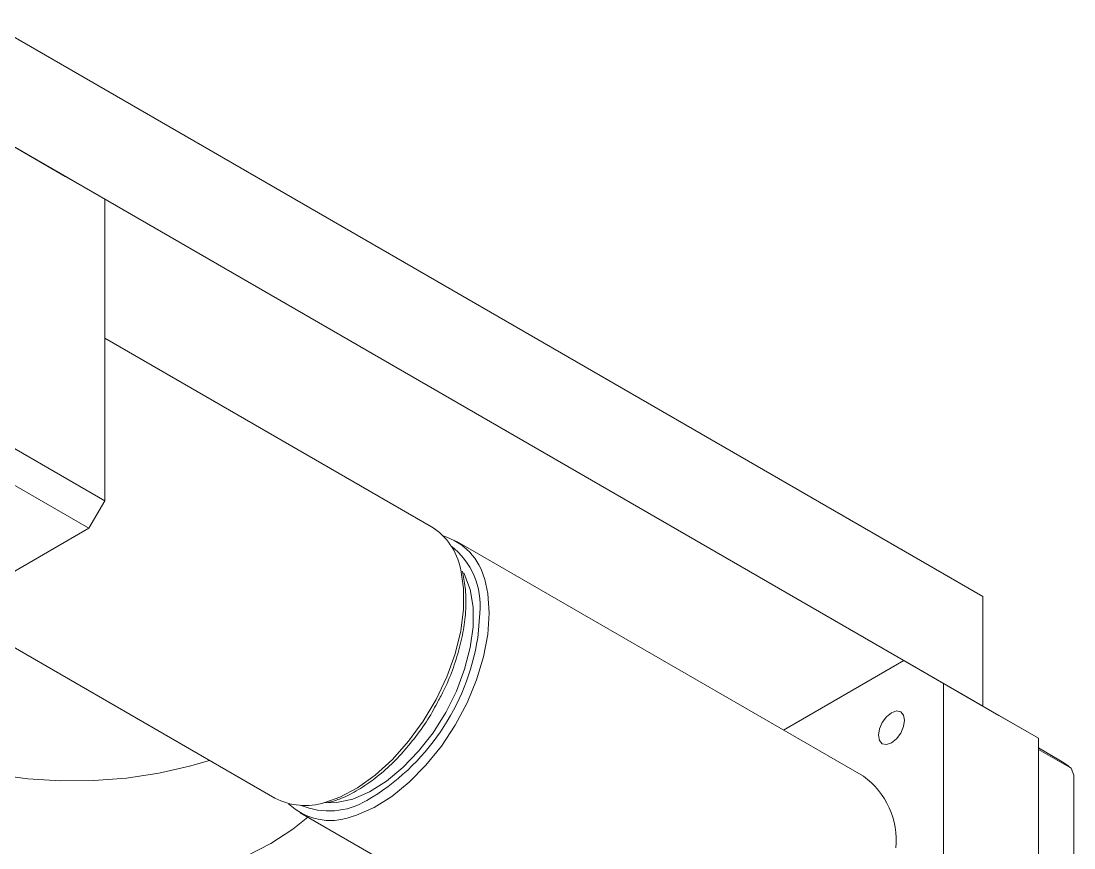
# Model space of a CAD drawing. Header units: millimetres. Extents: x 19 to 1665, y -46 to 1184.
# Drawn here: x 1370.4 to 1464.5, y 497.6 to 571.5 of the extents above; entities that cross this region are included whole.
import ezdxf

# ---------------------------------------------------------------- set-up
doc = ezdxf.new("R2010")
doc.units = ezdxf.units.MM
doc.header["$LTSCALE"] = 4

msp = doc.modelspace()

# ---------------------------------------------------------------- linework, layer by layer
at = {"color": 7, "linetype": 'Continuous', "lineweight": 18}
for p, q in [((1456.335, 520.06), (1367.239, 571.494)), ((1365.825, 562.512), (1374.31, 557.613)), ((1456.335, 510.262), (1367.239, 561.695)), ((1377.846, 555.572), (1369.361, 560.47)), ((1374.31, 557.613), (1377.846, 555.572)), ((1377.846, 528.626), (1377.846, 555.572)), ((1407.048, 526.302), (1377.846, 543.161)), ((1369.361, 533.524), (1377.846, 528.626)), ((1376.432, 526.176), (1367.946, 531.075)), ((1377.846, 528.626), (1376.432, 526.176)), ((1329.399, 499.025), (1376.432, 526.176)), ((1445.656, 504.015), (1409.311, 524.996)), ((1456.335, 510.262), (1456.335, 520.06)), ((1363.847, 518.911), (1393.05, 502.053)), ((1449.264, 514.344), (1438.514, 508.138)), ((1452.799, 512.302), (1449.264, 514.344)), ((1449.264, 514.344), (1457.749, 509.445)), ((1452.799, 485.356), (1452.799, 512.302)), ((1461.284, 507.404), (1452.799, 512.302)), ((1457.749, 509.445), (1461.284, 507.404)), ((1461.284, 480.458), (1461.284, 507.404)), ((1463.129, 505.474), (1461.284, 506.539)), ((1464.212, 504.725), (1461.284, 506.415)), ((1464.466, 504.111), (1464.212, 504.725)), ((1464.466, 504.111), (1464.466, 480.077)), ((1395.312, 500.747), (1431.658, 479.765))]:
    msp.add_line(p, q, dxfattribs=at)
at = {"color": 7, "linetype": 'Continuous', "lineweight": 18, "flags": 128}
for points in [[(1397.524, 501.667), (1398.856, 502.141), (1400.448, 502.986), (1402.029, 504.12), (1403.559, 505.516), (1404.999, 507.135), (1406.31, 508.937), (1407.459, 510.875), (1408.416, 512.898), (1409.156, 514.955), (1409.661, 516.991), (1409.916, 518.954), (1409.916, 520.794), (1409.661, 522.462), (1409.636, 522.562)], [(1397.411, 501.637), (1398.566, 501.652), (1400.01, 501.975), (1401.509, 502.619), (1403.019, 503.565), (1404.496, 504.785), (1405.899, 506.245), (1407.185, 507.903), (1408.32, 509.711), (1409.269, 511.617), (1410.006, 513.565), (1410.51, 515.501), (1410.765, 517.369), (1410.765, 519.114), (1410.51, 520.686), (1410.006, 522.041), (1409.931, 522.185)], [(1411.808, 521.583), (1412.083, 520.346), (1412.211, 518.586)], [(1412.211, 518.586), (1412.083, 516.679), (1411.702, 514.672), (1411.077, 512.619), (1410.226, 510.573), (1409.169, 508.586), (1407.935, 506.71), (1406.556, 504.994), (1405.066, 503.481), (1403.505, 502.212), (1401.913, 501.219), (1400.332, 500.528), (1399.875, 500.385)], [(1411.184, 516.371), (1411.233, 516.711), (1411.363, 518.586)], [(1352.165, 512.167), (1352.609, 511.62), (1354.078, 510.135), (1355.84, 508.761), (1357.871, 507.516), (1360.144, 506.419), (1362.625, 505.485), (1365.279, 504.727), (1368.071, 504.155), (1370.96, 503.778), (1373.906, 503.601), (1376.868, 503.627), (1379.804, 503.854), (1382.672, 504.28), (1385.433, 504.899), (1387.215, 505.421)], [(1350.574, 511.249), (1350.239, 510.14), (1350.02, 508.435), (1350.152, 506.726), (1350.633, 505.039), (1351.456, 503.396), (1352.609, 501.821), (1354.078, 500.336), (1355.84, 498.962), (1357.871, 497.718), (1360.144, 496.621), (1362.625, 495.687), (1365.279, 494.928), (1368.071, 494.357), (1370.96, 493.98), (1373.906, 493.803), (1376.868, 493.828), (1379.804, 494.055), (1382.672, 494.482), (1385.433, 495.101), (1388.048, 495.904), (1390.48, 496.88), (1392.695, 498.016)], [(1449.324, 509.018), (1449.235, 508.451), (1448.982, 507.868), (1448.604, 507.357), (1448.157, 506.997), (1447.711, 506.842), (1447.332, 506.915), (1447.079, 507.206), (1446.99, 507.671), (1447.079, 508.238), (1447.332, 508.821), (1447.711, 509.331), (1448.157, 509.692), (1448.604, 509.847), (1448.982, 509.773), (1449.235, 509.482), (1449.324, 509.018)], [(1392.695, 498.016), (1394.662, 499.294), (1395.983, 500.36)]]:
    msp.add_lwpolyline(points, dxfattribs=at)
at = {"color": 7, "linetype": 'Continuous', "lineweight": 18}
for centre, radius, start, end in [((1404.026, 521.446), 5.72, 11.24873, 58.0998), ((1406.489, 520.243), 5.486, 14.13819, 73.05232), ((1404.69, 519.285), 6.709, 354.01946, 52.41025), ((1390.84, 519.606), 20.6, 300.39928, 350.9623), ((1459.1, 498.498), 8.056, 50.61765, 59.99131), ((1441.464, 498.257), 7.122, 354.74659, 53.94123), ((1395.756, 507.296), 5.9, 242.69339, 287.43762), ((1398.02, 505.486), 5.428, 226.33751, 289.98171), ((1397.889, 507.512), 6.601, 247.75536, 300.75208)]:
    msp.add_arc(centre, radius, start, end, dxfattribs=at)
for points, knots in [([(1407.544, 510.546), (1407.735, 510.892), (1408.267, 511.851), (1408.945, 513.497), (1409.569, 515.425), (1409.974, 517.332), (1410.151, 519.168), (1410.116, 520.871), (1409.901, 521.868), (1409.798, 522.349)], [0, 0, 0, 0, 0.086436, 0.239937, 0.393564, 0.54741, 0.701559, 0.856054, 1, 1, 1, 1]), ([(1397.786, 501.651), (1398.128, 501.746), (1398.967, 501.977), (1400.33, 502.668), (1401.836, 503.658), (1403.302, 504.898), (1404.696, 506.342), (1405.976, 507.966), (1406.937, 509.384), (1407.402, 510.275), (1407.544, 510.546)], [0, 0, 0, 0, 0.096765, 0.236772, 0.377344, 0.517922, 0.658346, 0.798619, 0.938795, 1, 1, 1, 1])]:
    msp.add_open_spline(points, degree=3, knots=knots, dxfattribs=at)

doc.saveas('drawing.dxf')
